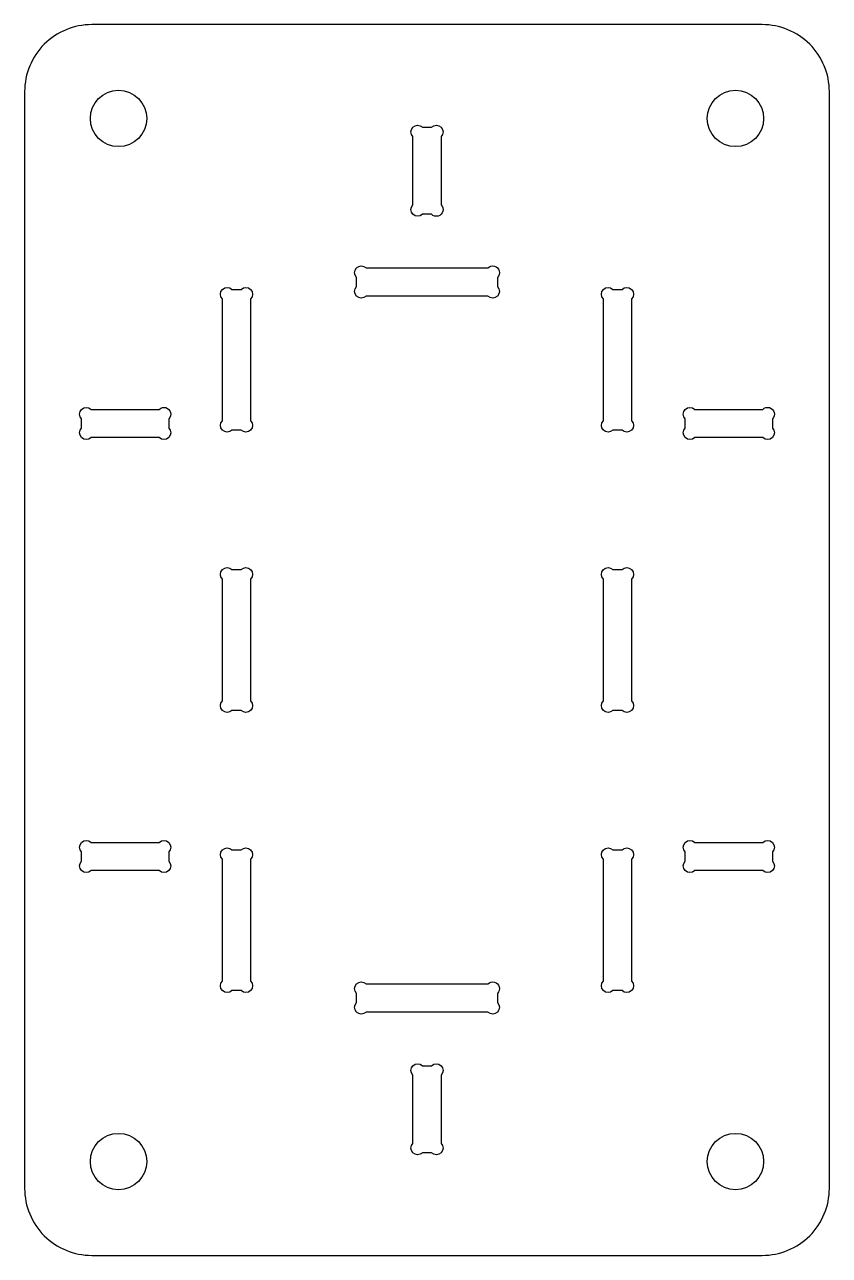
# Model space of a CAD drawing. Header units: millimetres. Extents: x -29 to 31, y -50.6 to 41.2.
import ezdxf

# ---------------------------------------------------------------- set-up
doc = ezdxf.new("R2010")
doc.units = ezdxf.units.MM

msp = doc.modelspace()

# ---------------------------------------------------------------- linework, layer by layer
for points in [[(-24.005, 41.182, 0.414214), (-29.005, 36.182), (-29.005, -45.618, 0.414214), (-24.005, -50.618), (25.995, -50.618, 0.414214), (30.995, -45.618), (30.995, 36.182, 0.414214), (25.995, 41.182)], [(0.652, 27.032, -1), (-0.055, 27.739), (-0.055, 32.824, -1), (0.652, 33.532), (1.338, 33.532, -1), (2.045, 32.824), (2.045, 27.739, -1), (1.338, 27.032)], [(6.245, 21.639, -1), (5.538, 20.932), (-3.548, 20.932, -1), (-4.255, 21.639), (-4.255, 22.324, -1), (-3.548, 23.032), (5.538, 23.032, -1), (6.245, 22.324)], [(-12.862, 21.432, -1), (-12.155, 20.724), (-12.155, 11.639, -1), (-12.862, 10.932), (-13.548, 10.932, -1), (-14.255, 11.639), (-14.255, 20.724, -1), (-13.548, 21.432)], [(14.145, 20.724, -1), (14.852, 21.432), (15.538, 21.432, -1), (16.245, 20.724), (16.245, 11.639, -1), (15.538, 10.932), (14.852, 10.932, -1), (14.145, 11.639)], [(-18.255, 11.089, -1), (-18.962, 10.382), (-24.048, 10.382, -1), (-24.755, 11.089), (-24.755, 11.774, -1), (-24.048, 12.482), (-18.962, 12.482, -1), (-18.255, 11.774)], [(20.245, 11.774, -1), (20.952, 12.482), (26.038, 12.482, -1), (26.745, 11.774), (26.745, 11.089, -1), (26.038, 10.382), (20.952, 10.382, -1), (20.245, 11.089)], [(-12.155, -9.261, -1), (-12.862, -9.968), (-13.548, -9.968, -1), (-14.255, -9.261), (-14.255, -0.176, -1), (-13.548, 0.532), (-12.862, 0.532, -1), (-12.155, -0.176)], [(14.145, -0.176, -1), (14.852, 0.532), (15.538, 0.532, -1), (16.245, -0.176), (16.245, -9.261, -1), (15.538, -9.968), (14.852, -9.968, -1), (14.145, -9.261)], [(-18.255, -21.211, -1), (-18.962, -21.918), (-24.048, -21.918, -1), (-24.755, -21.211), (-24.755, -20.526, -1), (-24.048, -19.818), (-18.962, -19.818, -1), (-18.255, -20.526)], [(20.245, -20.526, -1), (20.952, -19.818), (26.038, -19.818, -1), (26.745, -20.526), (26.745, -21.211, -1), (26.038, -21.918), (20.952, -21.918, -1), (20.245, -21.211)], [(-12.155, -30.161, -1), (-12.862, -30.868), (-13.548, -30.868, -1), (-14.255, -30.161), (-14.255, -21.076, -1), (-13.548, -20.368), (-12.862, -20.368, -1), (-12.155, -21.076)], [(14.852, -30.868, -1), (14.145, -30.161), (14.145, -21.076, -1), (14.852, -20.368), (15.538, -20.368, -1), (16.245, -21.076), (16.245, -30.161, -1), (15.538, -30.868)], [(-4.255, -31.076, -1), (-3.548, -30.368), (5.538, -30.368, -1), (6.245, -31.076), (6.245, -31.761, -1), (5.538, -32.468), (-3.548, -32.468, -1), (-4.255, -31.761)], [(1.338, -36.468, -1), (2.045, -37.176), (2.045, -42.261, -1), (1.338, -42.968), (0.652, -42.968, -1), (-0.055, -42.261), (-0.055, -37.176, -1), (0.652, -36.468)]]:
    msp.add_lwpolyline(points, format="xyb", close=True)
for centre in [(-22.005, 34.182), (23.995, 34.182), (-22.005, -43.618), (23.995, -43.618)]:
    msp.add_circle(centre, 2.1)

doc.saveas('drawing.dxf')
